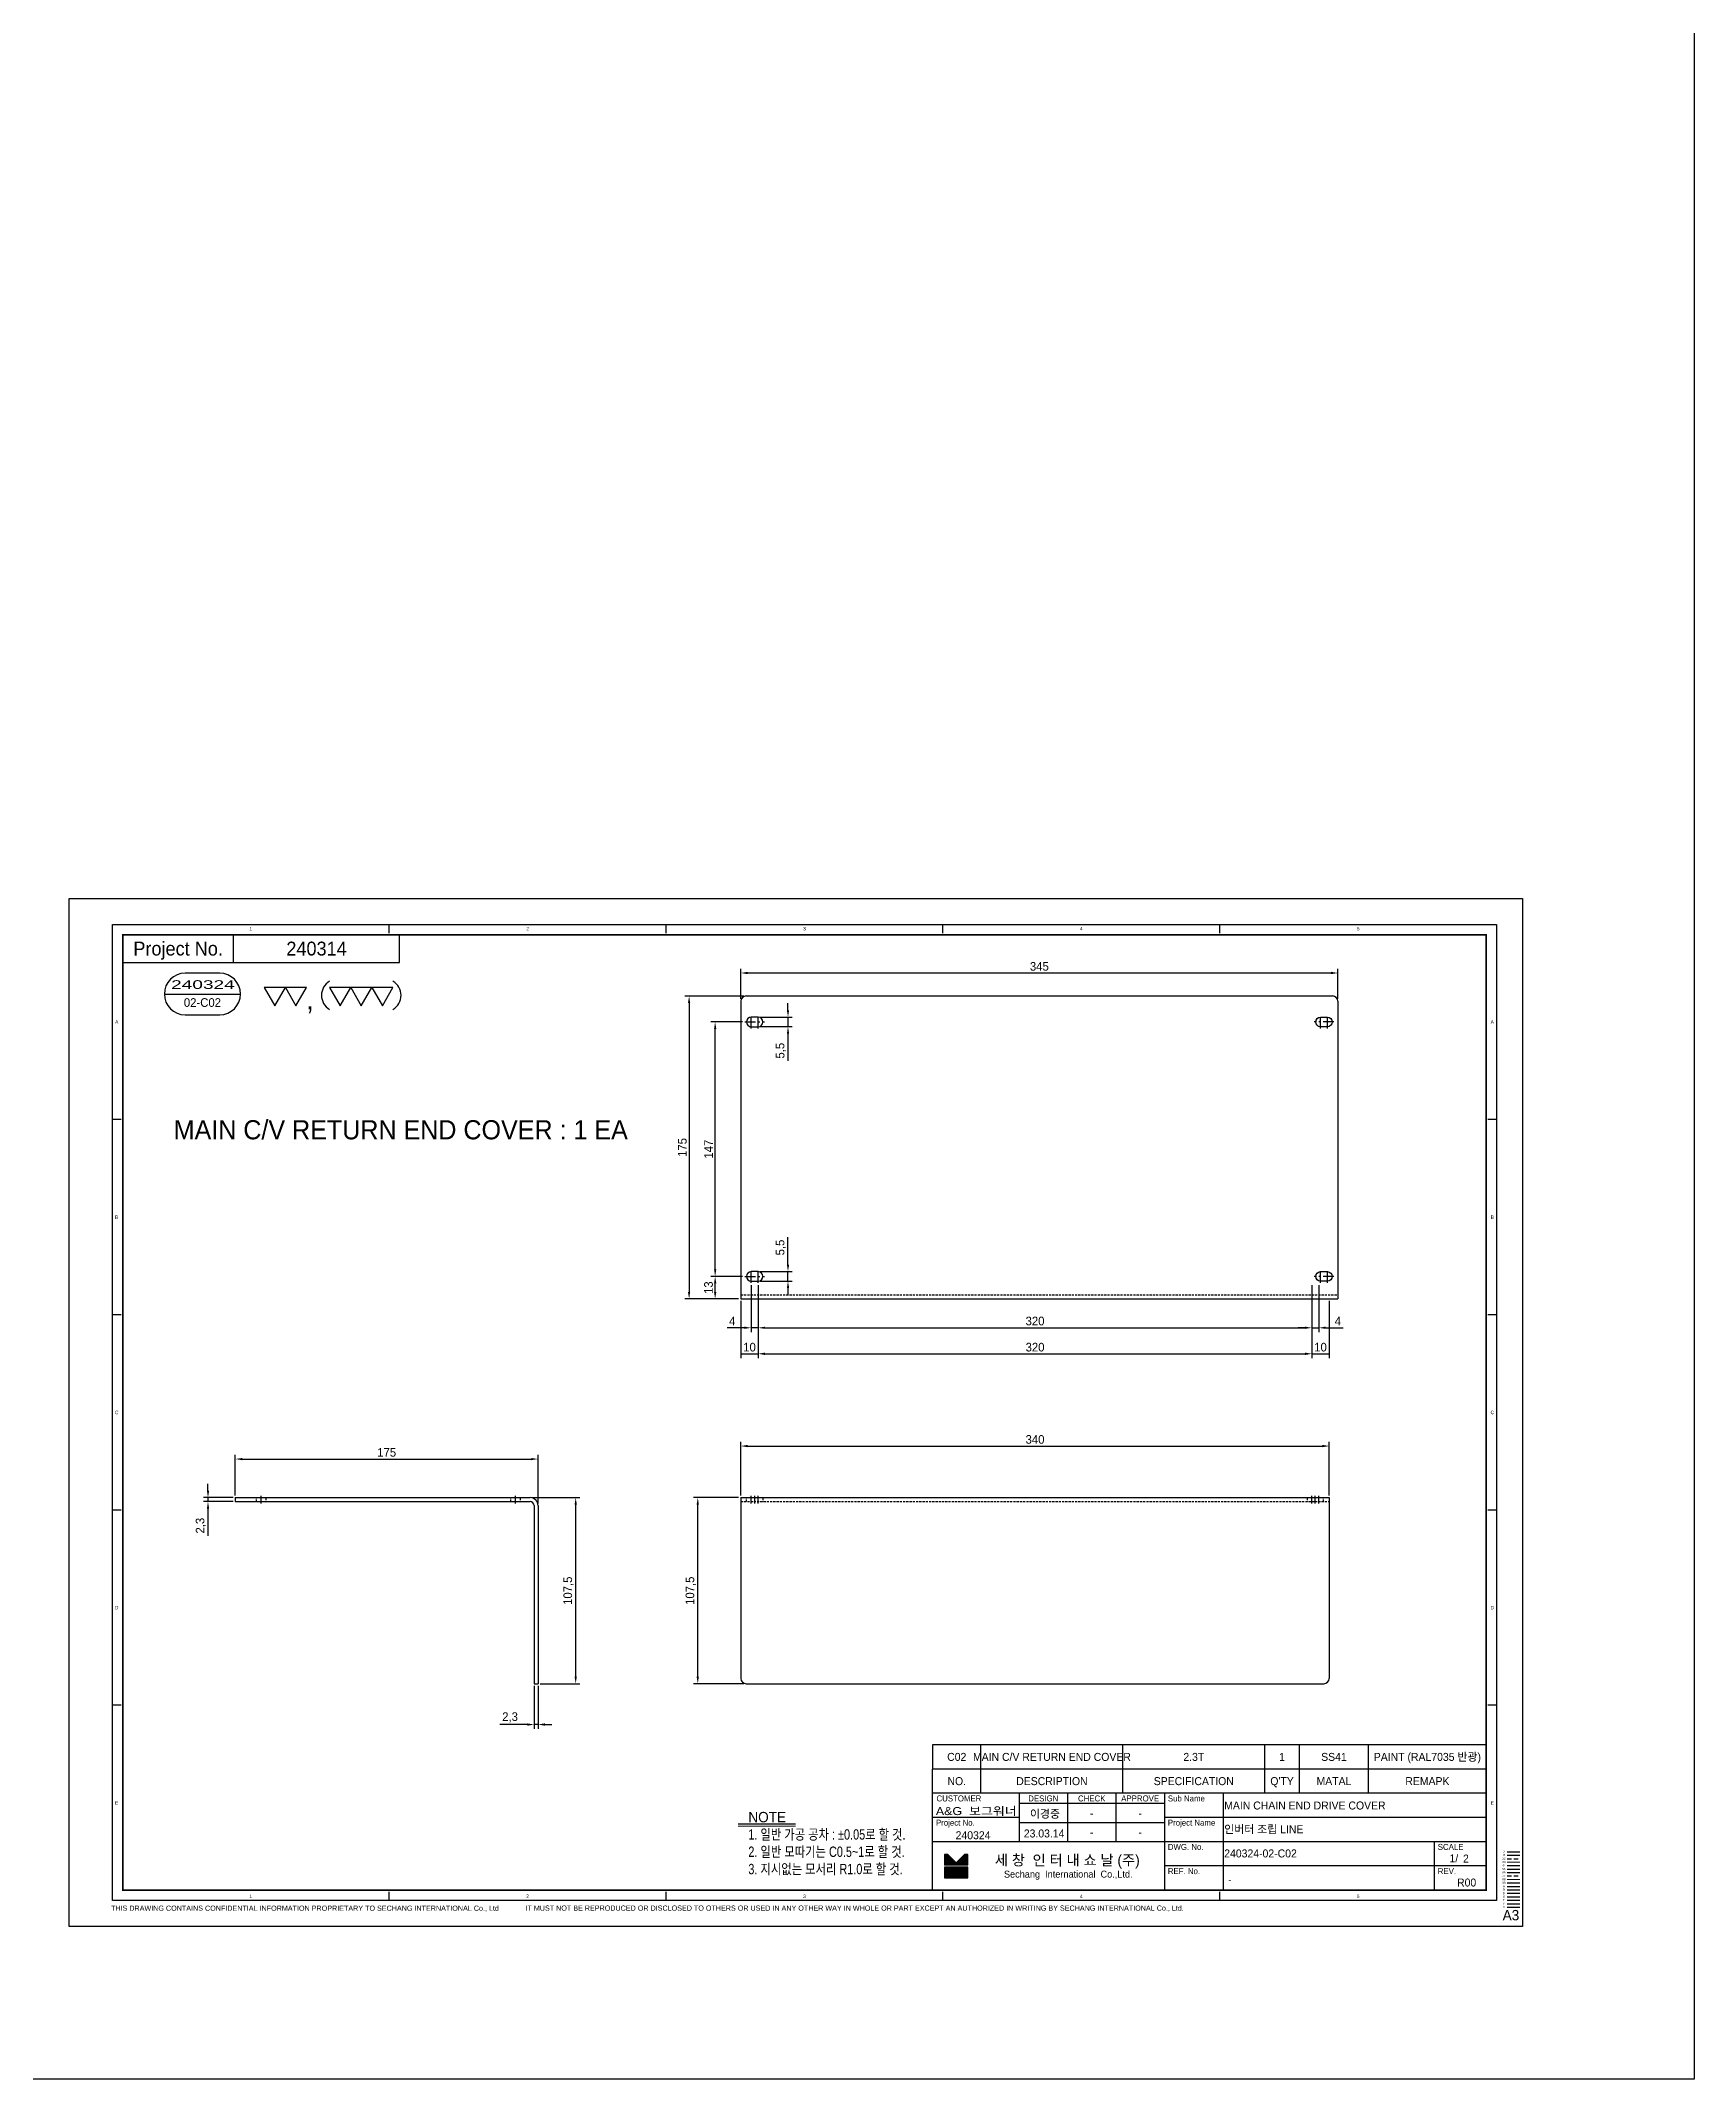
# Model space of a CAD drawing. Header units: inches. Extents: x 0 to 77285, y -118 to 40065.
# Drawn here: x 76330 to 77285, y 7894 to 9072 of the extents above; entities that cross this region are included whole.
import ezdxf
from ezdxf.enums import TextEntityAlignment as Align

# ---------------------------------------------------------------- set-up
doc = ezdxf.new("R2010")
doc.units = ezdxf.units.IN
doc.header["$LTSCALE"] = 5
doc.header["$MEASUREMENT"] = 0
for name, pattern in [('CENTER', [2, 1.25, -0.25, 0.25, -0.25]), ('HIDDEN', [0.375, 0.25, -0.125]), ('PHANTOM', [2.5, 1.25, -0.25, 0.25, -0.25, 0.25, -0.25])]:
    doc.linetypes.add(name, pattern=pattern)
for name, color, linetype in [('11', 1, 'CENTER'), ('22', 2, 'HIDDEN'), ('44', 4, 'Continuous'), ('55', 5, 'Continuous'), ('66', 6, 'PHANTOM'), ('77', 40, 'HIDDEN'), ('99', 181, 'Continuous'), ('A', 8, 'Continuous'), ('B', 123, 'Continuous'), ('D', 3, 'Continuous'), ('G', 231, 'Continuous'), ('T', 3, 'Continuous'), ('VV', 1, 'Continuous'), ('Y', 60, 'Continuous')]:
    doc.layers.add(name, color=color, linetype=linetype)
doc.layers.add('33', color=3, linetype='PHANTOM', lineweight=9)
doc.layers.add('88', color=35, linetype='Continuous', lineweight=5)
doc.styles.add('SCI', font='')
doc.styles.get('SCI').set_extended_font_data('Gulim')
doc.dimstyles.new('SCH', dxfattribs={"dimtxt": 2.5, "dimasz": 2, "dimexe": 1.25, "dimexo": 0.625, "dimtad": 1, "dimdec": 8, "dimtxsty": 'SCI', "dimcen": 2.5, "dimclrd": 4, "dimclre": 4, "dimclrt": 7, "dimadec": 8, "dimazin": 2, "dimtfac": 1, "dimtdec": 8, "dimtmove": 0, "dimatfit": 3, "dimfxl": 1, "dimarcsym": 0})

# ---------------------------------------------------------------- blocks, each defined once
blk = doc.blocks.new('J2')
for p, q in [((0, 2.25), (-2.6, 2.25)), ((-2.6, 2.25), (-1.3, 0)), ((-1.3, 0), (0, 2.25)), ((2.6, 2.25), (0, 2.25)), ((0, 2.25), (1.3, 0)), ((1.3, 0), (2.6, 2.25))]:
    blk.add_line(p, q)
blk = doc.blocks.new('J3')
for p, q in [((-3.9, 2.25), (-2.6, 0)), ((-1.3, 2.25), (-3.9, 2.25)), ((-2.6, 0), (-1.3, 2.25)), ((-1.3, 2.25), (0, 0)), ((1.3, 2.25), (-1.3, 2.25)), ((0, 0), (1.3, 2.25)), ((1.3, 2.25), (2.6, 0)), ((3.9, 2.25), (1.3, 2.25)), ((2.6, 0), (3.9, 2.25))]:
    blk.add_line(p, q)
blk = doc.blocks.new('A$C645fd8c3')
at = {"linetype": 'Continuous'}
h = blk.add_hatch(dxfattribs=at)
h.set_pattern_fill('ANSI31', color=5, scale=0.563055, style=0)
h.set_pattern_definition([(45, (-482.600826, -378.99261), (-0.04976753, 0.04976753), [])])
h.paths.add_polyline_path([(259.73, -279.27), (259.73, -276.17), (258.74, -276.17), (256.35, -278.56), (253.96, -276.17), (252.97, -276.17), (252.97, -279.27)])
h.paths.add_polyline_path([(252.97, -279.83), (252.97, -282.93), (259.73, -282.93), (259.73, -279.83)])
at = {"color": 2}
for p, q in [((12.5, -289.5), (12.5, -7.5)), ((12.5, -7.5), (412.5, -7.5)), ((92.5, -10), (92.5, -7.5)), ((172.5, -10), (172.5, -7.5)), ((252.5, -10), (252.5, -7.5)), ((332.5, -10), (332.5, -7.5)), ((412.5, -7.5), (412.5, -289.5)), ((15, -63.9), (12.5, -63.9)), ((412.5, -63.9), (410, -63.9)), ((15, -120.3), (12.5, -120.3)), ((412.5, -120.3), (410, -120.3)), ((15, -176.7), (12.5, -176.7)), ((412.5, -176.7), (410, -176.7)), ((15, -233.1), (12.5, -233.1)), ((412.5, -233.1), (410, -233.1)), ((92.5, -289.5), (92.5, -287)), ((172.5, -289.5), (172.5, -287)), ((252.5, -289.5), (252.5, -287)), ((332.5, -289.5), (332.5, -287)), ((412.5, -289.5), (12.5, -289.5))]:
    blk.add_line(p, q, dxfattribs=at)
at = {"color": 40}
for p, q in [((47.5, -18.5), (47.5, -10.5)), ((95.5, -18.5), (95.5, -10.5))]:
    blk.add_line(p, q, dxfattribs=at)
at = {"color": 7, "linetype": 'Continuous'}
blk.add_line((27.52, -27.62), (49.52, -27.62), dxfattribs=at)
for p, q in [((409.5, -244.5), (249.5, -244.5)), ((249.5, -244.5), (249.5, -251.5)), ((249.5, -286.5), (249.5, -251.5)), ((409.5, -251.5), (249.5, -251.5)), ((409.5, -258.5), (249.5, -258.5)), ((316.5, -258.5), (316.5, -286.5)), ((316.5, -261.5), (274.5, -261.5)), ((316.5, -267), (274.5, -267)), ((415.59, -275.4), (419.2, -275.4))]:
    blk.add_line(p, q)
at = {"color": 3}
for p, q in [((263.5, -251.5), (263.5, -244.5)), ((304.5, -251.5), (304.5, -244.5)), ((345.5, -251.5), (345.5, -244.5)), ((355.5, -251.5), (355.5, -244.5)), ((375.5, -251.5), (375.5, -244.5)), ((263.5, -258.5), (263.5, -251.5)), ((304.5, -258.5), (304.5, -251.5)), ((345.5, -258.5), (345.5, -251.5)), ((355.5, -258.5), (355.5, -251.5)), ((375.5, -258.5), (375.5, -251.5)), ((274.5, -258.5), (274.5, -272.5)), ((288.5, -258.5), (288.5, -272.5)), ((302.5, -258.5), (302.5, -272.5)), ((333.5, -258.5), (333.5, -286.5)), ((274.5, -265.5), (249.5, -265.5)), ((409.58, -265.5), (316.5, -265.5)), ((409.5, -272.5), (249.5, -272.5)), ((409.58, -279.5), (316.5, -279.5))]:
    blk.add_line(p, q, dxfattribs=at)
at = {"color": 5, "linetype": 'Continuous'}
for p, q in [((252.97, -276.17), (252.97, -279.27)), ((253.96, -276.17), (252.97, -276.17)), ((253.96, -276.17), (256.35, -278.56)), ((258.74, -276.17), (256.35, -278.56)), ((259.73, -276.17), (258.74, -276.17)), ((259.73, -279.27), (259.73, -276.17)), ((259.73, -279.27), (252.97, -279.27)), ((252.97, -279.83), (252.97, -282.93)), ((259.73, -279.83), (252.97, -279.83)), ((259.73, -282.93), (259.73, -279.83)), ((252.97, -282.93), (259.73, -282.93))]:
    blk.add_line(p, q, dxfattribs=at)
at = {"color": 40, "const_width": 0.5}
blk.add_lwpolyline([(15.5, -286.5), (15.5, -10.5), (409.5, -10.5), (409.5, -286.5)], close=True, dxfattribs=at)
at = {"color": 40}
blk.add_lwpolyline([(15.5, -18.5), (95.5, -18.5)], dxfattribs=at)
blk.add_lwpolyline([(33.52, -21.62, 1), (33.52, -33.62), (43.52, -33.62, 1), (43.52, -21.62)], format="xyb", close=True)
at = {"const_width": 0.257}
blk.add_lwpolyline([(193.31, -268.04), (209.91, -268.04)], dxfattribs=at)
at = {"color": 3}
blk.add_lwpolyline([(193.31, -267.35), (209.91, -267.35)], dxfattribs=at)
for centre, start, end in [((77.61, -27.99), 120, 240), ((91.22, -27.99), 300, 60)]:
    blk.add_arc(centre, 4.69, start, end)
at = {"layer": '11'}
blk.add_line((415.59, -276.4), (419.2, -276.4), dxfattribs=at)
at = {"layer": '22'}
blk.add_line((415.59, -277.4), (419.2, -277.4), dxfattribs=at)
at = {"layer": '33'}
blk.add_line((415.59, -278.4), (419.2, -278.4), dxfattribs=at)
at = {"layer": '44'}
blk.add_line((415.59, -279.4), (419.2, -279.4), dxfattribs=at)
at = {"layer": '55'}
blk.add_line((415.59, -280.4), (419.2, -280.4), dxfattribs=at)
at = {"layer": '66'}
blk.add_line((415.59, -281.4), (419.2, -281.4), dxfattribs=at)
at = {"layer": '77'}
blk.add_line((415.59, -282.4), (419.2, -282.4), dxfattribs=at)
at = {"layer": '88'}
blk.add_line((415.59, -283.4), (419.2, -283.4), dxfattribs=at)
at = {"layer": '99'}
blk.add_line((415.59, -284.4), (419.2, -284.4), dxfattribs=at)
at = {"layer": 'A'}
blk.add_line((415.59, -285.4), (419.2, -285.4), dxfattribs=at)
at = {"layer": 'B'}
blk.add_line((415.59, -286.4), (419.2, -286.4), dxfattribs=at)
at = {"layer": 'D'}
blk.add_line((415.59, -287.4), (419.2, -287.4), dxfattribs=at)
at = {"layer": 'Defpoints', "color": 1}
blk.add_lwpolyline([(0, -297), (0, 0), (420, 0), (420, -297)], close=True, dxfattribs=at)
at = {"layer": 'G'}
blk.add_line((415.59, -288.4), (419.2, -288.4), dxfattribs=at)
at = {"layer": 'T'}
for p, q in [((394.5, -272.5), (394.5, -286.5)), ((415.59, -289.4), (419.2, -289.4))]:
    blk.add_line(p, q, dxfattribs=at)
at = {"layer": 'VV'}
blk.add_line((415.59, -291.4), (419.2, -291.4), dxfattribs=at)
at = {"layer": 'Y'}
blk.add_line((415.59, -290.4), (419.2, -290.4), dxfattribs=at)
at = {"xscale": 2.34375, "yscale": 2.34375, "zscale": 2.34375}
for name, p in [('J2', (62.5, -31.03)), ('J3', (84.42, -31.03))]:
    blk.add_blockref(name, p, dxfattribs=at)
at = {"color": 2, "style": 'SCI'}
for s, p in [('1', (52.5, -8.75)), ('2', (132.5, -8.75)), ('3', (212.5, -8.75)), ('4', (292.5, -8.75)), ('5', (372.5, -8.75)), ('A', (13.75, -35.7)), ('A', (411.25, -35.7)), ('B', (13.75, -92.1)), ('B', (411.25, -92.1)), ('C', (13.75, -148.5)), ('C', (411.25, -148.5)), ('D', (13.75, -204.9)), ('D', (411.25, -204.9)), ('E', (13.75, -261.3)), ('E', (411.25, -261.3)), ('E', (411.25, -261.3)), ('1', (52.5, -288.25)), ('2', (132.5, -288.25)), ('3', (212.5, -288.25)), ('4', (292.5, -288.25)), ('5', (372.5, -288.25))]:
    blk.add_text(s, height=1, dxfattribs=at).set_placement(p, align=Align.MIDDLE_CENTER)
at = {"style": 'SCI'}
for s, height, p in [('Project No.', 4, (31.5, -14.5)), (',', 5.86, (69.61, -29.14)), ('NO.', 2.308, (256.5, -255)), ('DESCRIPTION', 2.3077, (284, -255)), ('SPECIFICATION', 2.3077, (325, -255)), ("Q'TY", 2.308, (350.5, -255)), ('MATAL', 2.308, (365.5, -255)), ('REMAPK', 2.308, (392.5, -255)), ('DESIGN', 1.731, (281.5, -260)), ('이경중', 2.308, (282, -264.44)), ('CHECK', 1.731, (295.5, -260)), ('-', 2.31, (295.5, -264.25)), ('APPROVE', 1.731, (309.5, -260)), ('-', 2.31, (309.5, -264.25)), ('세 창  인 터 내 쇼 날 (주)', 3.0296, (288.44, -277.82)), ('0', 0.6, (414.6, -275.37)), ('Sechang  International  Co.,Ltd.', 2.0198, (288.72, -281.87))]:
    blk.add_text(s, height=height, dxfattribs=at).set_placement(p, align=Align.MIDDLE_CENTER)
for s, height, p in [('Sub Name', 1.731, (317.5, -260)), ('CUSTOMER', 1.731, (250.65, -260)), ('Project No.', 1.7308, (250.5, -267)), ('Project Name', 1.7308, (317.5, -267)), ('DWG. No.', 1.731, (317.5, -274)), ('SCALE', 1.731, (395.5, -274)), ('REF. No.', 1.731, (317.5, -281)), ('REV.', 1.731, (395.5, -281))]:
    blk.add_text(s, height=height, dxfattribs=at).set_placement(p, align=Align.MIDDLE_LEFT)
at = {"color": 40, "style": 'SCI'}
for s, height, p in [('-', 2.31, (295.5, -269.75)), ('-', 2.31, (309.5, -269.75)), ('1/', 2.308, (400.15, -277.29))]:
    blk.add_text(s, height=height, dxfattribs=at).set_placement(p, align=Align.MIDDLE_CENTER)
at = {"color": 3, "linetype": 'Continuous', "style": 'SCI'}
for s, p in [('THIS DRAWING CONTAINS CONFIDENTIAL INFORMATION PROPRIETARY TO SECHANG INTERNATIONAL Co., Ltd  ', (12.11, -292.46)), ('IT MUST NOT BE REPRODUCED OR DISCLOSED TO OTHERS OR USED IN ANY OTHER WAY IN WHOLE OR PART EXCEPT AN AUTHORIZED IN WRITING BY SECHANG INTERNATIONAL Co., Ltd.', (131.88, -292.43))]:
    blk.add_text(s, height=1.5, dxfattribs=at).set_placement(p)
at = {"color": 2, "style": 'SCI'}
blk.add_text('A3', height=3, dxfattribs=at).set_placement((419.05, -296.11), align=Align.BOTTOM_RIGHT)
at = {"color": 40, "insert": (196.28, -263.89), "char_height": 3, "attachment_point": 1, "style": 'SCI'}
blk.add_mtext_dynamic_manual_height_columns('NOTE{\\W0.8;\\P1. 일반 가공 공차 : %%P0.05로 할 것.\\P2. 일반 모따기는 C0.5~1로 할 것.\\P3. 지시없는 모서리 R1.0로 할 것.}', width=205.982, gutter_width=1.29, heights=[0], dxfattribs=at)
at = {"layer": '11', "style": 'SCI'}
blk.add_text('11', height=0.6, dxfattribs=at).set_placement((414.6, -276.37), align=Align.MIDDLE_CENTER)
at = {"layer": '22', "style": 'SCI'}
blk.add_text('22', height=0.6, dxfattribs=at).set_placement((414.6, -277.37), align=Align.MIDDLE_CENTER)
at = {"layer": '33', "style": 'SCI'}
blk.add_text('33', height=0.6, dxfattribs=at).set_placement((414.6, -278.37), align=Align.MIDDLE_CENTER)
at = {"layer": '44', "style": 'SCI'}
blk.add_text('44', height=0.6, dxfattribs=at).set_placement((414.6, -279.37), align=Align.MIDDLE_CENTER)
at = {"layer": '55', "style": 'SCI'}
blk.add_text('55', height=0.6, dxfattribs=at).set_placement((414.6, -280.37), align=Align.MIDDLE_CENTER)
at = {"layer": '66', "style": 'SCI'}
blk.add_text('66', height=0.6, dxfattribs=at).set_placement((414.6, -281.37), align=Align.MIDDLE_CENTER)
at = {"layer": '77', "style": 'SCI'}
blk.add_text('77', height=0.6, dxfattribs=at).set_placement((414.6, -282.37), align=Align.MIDDLE_CENTER)
at = {"layer": '88', "style": 'SCI'}
blk.add_text('88', height=0.6, dxfattribs=at).set_placement((414.6, -283.37), align=Align.MIDDLE_CENTER)
at = {"layer": '99', "style": 'SCI'}
blk.add_text('99', height=0.6, dxfattribs=at).set_placement((414.6, -284.37), align=Align.MIDDLE_CENTER)
at = {"layer": 'A', "style": 'SCI'}
blk.add_text('A', height=0.6, dxfattribs=at).set_placement((414.6, -285.37), align=Align.MIDDLE_CENTER)
at = {"layer": 'B', "style": 'SCI'}
blk.add_text('B', height=0.6, dxfattribs=at).set_placement((414.6, -286.37), align=Align.MIDDLE_CENTER)
at = {"layer": 'D', "style": 'SCI'}
blk.add_text('D', height=0.6, dxfattribs=at).set_placement((414.6, -287.37), align=Align.MIDDLE_CENTER)
at = {"layer": 'G', "style": 'SCI'}
blk.add_text('G', height=0.6, dxfattribs=at).set_placement((414.6, -288.37), align=Align.MIDDLE_CENTER)
at = {"layer": 'T', "style": 'SCI'}
blk.add_text('T', height=0.6, dxfattribs=at).set_placement((414.6, -289.37), align=Align.MIDDLE_CENTER)
at = {"layer": 'VV', "style": 'SCI'}
blk.add_text('V', height=0.6, dxfattribs=at).set_placement((414.6, -291.37), align=Align.MIDDLE_CENTER)
at = {"layer": 'Y', "style": 'SCI'}
blk.add_text('Y', height=0.6, dxfattribs=at).set_placement((414.6, -290.37), align=Align.MIDDLE_CENTER)
blk = doc.blocks.new('A$Cd6367c12')
for p, q in [((0, 0), (170.4, 0)), ((0, 0), (0, -2.3)), ((0, -2.3), (170.4, -2.3)), ((172.7, -4.6), (172.7, -107.5)), ((175, -4.6), (175, -107.5)), ((172.7, -107.5), (175, -107.5))]:
    blk.add_line(p, q)
for radius in [4.6, 2.3]:
    blk.add_arc((170.4, -4.6), radius, 0, 90)
at = {"layer": '11'}
for p, q in [((15, -3.3), (15, 1)), ((162, -3.3), (162, 1))]:
    blk.add_line(p, q, dxfattribs=at)
at = {"layer": '22'}
for p, q in [((12.25, -2.3), (12.25, 0)), ((17.75, 0), (17.75, -2.3)), ((159.25, -2.3), (159.25, 0)), ((164.75, 0), (164.75, -2.3))]:
    blk.add_line(p, q, dxfattribs=at)
blk = doc.blocks.new('*D1244')
at = {"color": 4, "lineweight": -2, "transparency": 16777216}
for p, q in [((76426.3, 8233.9), (76426.3, 8237.9)), ((76440.8, 8229.9), (76423.8, 8229.9)), ((76440.8, 8227.6), (76423.8, 8227.6)), ((76426.3, 8229.9), (76426.3, 8227.6)), ((76426.3, 8223.6), (76426.3, 8207.8))]:
    blk.add_line(p, q, dxfattribs=at)
at = {"color": 4, "transparency": 16777216}
for points in [[(76425.7, 8233.9), (76427, 8233.9), (76426.3, 8229.9)], [(76425.7, 8223.6), (76427, 8223.6), (76426.3, 8227.6)]]:
    blk.add_solid(points, dxfattribs=at)
at = {"layer": 'Defpoints', "color": 0, "transparency": 16777216}
for p in [(76426.3, 8227.6), (76442.1, 8229.9), (76442.1, 8227.6)]:
    blk.add_point(p, dxfattribs=at)
at = {"color": 7, "transparency": 16777216, "insert": (76422.2, 8213.7), "char_height": 5, "attachment_point": 5, "rotation": 90, "style": 'SCI'}
blk.add_mtext('2,3', dxfattribs=at)
blk = doc.blocks.new('*D1245')
at = {"color": 4, "lineweight": -2, "transparency": 16777216}
for p, q in [((76442.1, 8231.1), (76442.1, 8254.7)), ((76446.1, 8252.2), (76613.1, 8252.2)), ((76617.1, 8226.5), (76617.1, 8254.7))]:
    blk.add_line(p, q, dxfattribs=at)
at = {"color": 4, "transparency": 16777216}
for points in [[(76446.1, 8252.8), (76446.1, 8251.5), (76442.1, 8252.2)], [(76613.1, 8252.8), (76613.1, 8251.5), (76617.1, 8252.2)]]:
    blk.add_solid(points, dxfattribs=at)
at = {"layer": 'Defpoints', "color": 0, "transparency": 16777216}
for p in [(76617.1, 8252.2), (76442.1, 8229.9), (76617.1, 8225.3)]:
    blk.add_point(p, dxfattribs=at)
at = {"color": 7, "transparency": 16777216, "insert": (76529.6, 8256), "char_height": 5, "attachment_point": 5, "style": 'SCI'}
blk.add_mtext('175', dxfattribs=at)
blk = doc.blocks.new('*D1246')
at = {"color": 4, "lineweight": -2, "transparency": 16777216}
for p, q in [((76613.7, 8229.9), (76641.3, 8229.9)), ((76638.8, 8225.9), (76638.8, 8126.4)), ((76618.3, 8122.4), (76641.3, 8122.4))]:
    blk.add_line(p, q, dxfattribs=at)
at = {"color": 4, "transparency": 16777216}
for points in [[(76638.2, 8225.9), (76639.5, 8225.9), (76638.8, 8229.9)], [(76638.2, 8126.4), (76639.5, 8126.4), (76638.8, 8122.4)]]:
    blk.add_solid(points, dxfattribs=at)
at = {"layer": 'Defpoints', "color": 0, "transparency": 16777216}
for p in [(76612.5, 8229.9), (76617.1, 8122.4), (76638.8, 8122.4)]:
    blk.add_point(p, dxfattribs=at)
at = {"color": 7, "transparency": 16777216, "insert": (76634.7, 8176.1), "char_height": 5, "attachment_point": 5, "rotation": 90, "style": 'SCI'}
blk.add_mtext('107,5', dxfattribs=at)
blk = doc.blocks.new('*D1247')
at = {"color": 4, "lineweight": -2, "transparency": 16777216}
for p, q in [((76614.8, 8121.1), (76614.8, 8096.3)), ((76617.1, 8121.1), (76617.1, 8096.3)), ((76610.8, 8098.8), (76595, 8098.8)), ((76617.1, 8098.8), (76614.8, 8098.8)), ((76621.1, 8098.8), (76625.1, 8098.8))]:
    blk.add_line(p, q, dxfattribs=at)
at = {"color": 4, "transparency": 16777216}
for points in [[(76610.8, 8099.5), (76610.8, 8098.1), (76614.8, 8098.8)], [(76621.1, 8099.5), (76621.1, 8098.1), (76617.1, 8098.8)]]:
    blk.add_solid(points, dxfattribs=at)
at = {"layer": 'Defpoints', "color": 0, "transparency": 16777216}
for p in [(76614.8, 8122.4), (76617.1, 8122.4), (76614.8, 8098.8)]:
    blk.add_point(p, dxfattribs=at)
at = {"color": 7, "transparency": 16777216, "insert": (76600.9, 8102.9), "char_height": 5, "attachment_point": 5, "style": 'SCI'}
blk.add_mtext('2,3', dxfattribs=at)
blk = doc.blocks.new('*D1248')
at = {"color": 4, "lineweight": -2, "transparency": 16777216}
for p, q in [((76733, 8229.9), (76706.9, 8229.9)), ((76709.4, 8126.4), (76709.4, 8225.9)), ((76736, 8122.4), (76706.9, 8122.4))]:
    blk.add_line(p, q, dxfattribs=at)
at = {"color": 4, "transparency": 16777216}
for points in [[(76708.7, 8225.9), (76710, 8225.9), (76709.4, 8229.9)], [(76708.7, 8126.4), (76710, 8126.4), (76709.4, 8122.4)]]:
    blk.add_solid(points, dxfattribs=at)
at = {"layer": 'Defpoints', "color": 0, "transparency": 16777216}
for p in [(76709.4, 8229.9), (76734.3, 8229.9), (76737.3, 8122.4)]:
    blk.add_point(p, dxfattribs=at)
at = {"color": 7, "transparency": 16777216, "insert": (76705.3, 8176.1), "char_height": 5, "attachment_point": 5, "rotation": 90, "style": 'SCI'}
blk.add_mtext('107,5', dxfattribs=at)
blk = doc.blocks.new('*D1249')
at = {"color": 4, "lineweight": -2, "transparency": 16777216}
for p, q in [((76734.3, 8231.1), (76734.3, 8262.2)), ((76738.3, 8259.7), (77070.3, 8259.7)), ((77074.3, 8231.1), (77074.3, 8262.2))]:
    blk.add_line(p, q, dxfattribs=at)
at = {"color": 4, "transparency": 16777216}
for points in [[(76738.3, 8260.4), (76738.3, 8259), (76734.3, 8259.7)], [(77070.3, 8260.4), (77070.3, 8259), (77074.3, 8259.7)]]:
    blk.add_solid(points, dxfattribs=at)
at = {"layer": 'Defpoints', "color": 0, "transparency": 16777216}
for p in [(77074.3, 8259.7), (76734.3, 8229.9), (77074.3, 8229.9)]:
    blk.add_point(p, dxfattribs=at)
at = {"color": 7, "transparency": 16777216, "insert": (76904.3, 8263.5), "char_height": 5, "attachment_point": 5, "style": 'SCI'}
blk.add_mtext('340', dxfattribs=at)
blk = doc.blocks.new('*D1252')
at = {"color": 4, "lineweight": -2, "transparency": 16777216}
for p, q in [((76735.3, 8357.7), (76716.9, 8357.7)), ((76719.4, 8348.7), (76719.4, 8353.7)), ((76733, 8344.7), (76716.9, 8344.7))]:
    blk.add_line(p, q, dxfattribs=at)
at = {"color": 4, "transparency": 16777216}
for points in [[(76718.8, 8353.7), (76720.1, 8353.7), (76719.4, 8357.7)], [(76718.8, 8348.7), (76720.1, 8348.7), (76719.4, 8344.7)]]:
    blk.add_solid(points, dxfattribs=at)
at = {"layer": 'Defpoints', "color": 0, "transparency": 16777216}
for p in [(76719.4, 8357.7), (76736.5, 8357.7), (76734.3, 8344.7)]:
    blk.add_point(p, dxfattribs=at)
at = {"color": 7, "transparency": 16777216, "insert": (76715.6, 8351.2), "char_height": 5, "attachment_point": 5, "rotation": 90, "style": 'SCI'}
blk.add_mtext('13', dxfattribs=at)
blk = doc.blocks.new('*D1253')
at = {"color": 4, "lineweight": -2, "transparency": 16777216}
for p, q in [((76735.3, 8504.7), (76716.9, 8504.7)), ((76719.4, 8361.7), (76719.4, 8500.7)), ((76735.3, 8357.7), (76716.9, 8357.7))]:
    blk.add_line(p, q, dxfattribs=at)
at = {"color": 4, "transparency": 16777216}
for points in [[(76718.8, 8500.7), (76720.1, 8500.7), (76719.4, 8504.7)], [(76718.8, 8361.7), (76720.1, 8361.7), (76719.4, 8357.7)]]:
    blk.add_solid(points, dxfattribs=at)
at = {"layer": 'Defpoints', "color": 0, "transparency": 16777216}
for p in [(76719.4, 8504.7), (76736.5, 8504.7), (76736.5, 8357.7)]:
    blk.add_point(p, dxfattribs=at)
at = {"color": 7, "transparency": 16777216, "insert": (76715.6, 8431.2), "char_height": 5, "attachment_point": 5, "rotation": 90, "style": 'SCI'}
blk.add_mtext('147', dxfattribs=at)
blk = doc.blocks.new('*D1254')
at = {"color": 4, "lineweight": -2, "transparency": 16777216}
for p, q in [((76736, 8519.7), (76701.9, 8519.7)), ((76704.4, 8515.7), (76704.4, 8348.7)), ((76733, 8344.7), (76701.9, 8344.7))]:
    blk.add_line(p, q, dxfattribs=at)
at = {"color": 4, "transparency": 16777216}
for points in [[(76703.7, 8515.7), (76705, 8515.7), (76704.4, 8519.7)], [(76703.7, 8348.7), (76705, 8348.7), (76704.4, 8344.7)]]:
    blk.add_solid(points, dxfattribs=at)
at = {"layer": 'Defpoints', "color": 0, "transparency": 16777216}
for p in [(76737.3, 8519.7), (76704.4, 8344.7), (76734.3, 8344.7)]:
    blk.add_point(p, dxfattribs=at)
at = {"color": 7, "transparency": 16777216, "insert": (76700.5, 8432.2), "char_height": 5, "attachment_point": 5, "rotation": 90, "style": 'SCI'}
blk.add_mtext('175', dxfattribs=at)
blk = doc.blocks.new('*D1255')
at = {"color": 4, "lineweight": -2, "transparency": 16777216}
for p, q in [((76761.5, 8364.5), (76761.5, 8380.3)), ((76745.5, 8360.5), (76764, 8360.5)), ((76745.5, 8355), (76764, 8355)), ((76761.5, 8355), (76761.5, 8360.5)), ((76761.5, 8351), (76761.5, 8347))]:
    blk.add_line(p, q, dxfattribs=at)
at = {"color": 4, "transparency": 16777216}
for points in [[(76760.9, 8364.5), (76762.2, 8364.5), (76761.5, 8360.5)], [(76760.9, 8351), (76762.2, 8351), (76761.5, 8355)]]:
    blk.add_solid(points, dxfattribs=at)
at = {"layer": 'Defpoints', "color": 0, "transparency": 16777216}
for p in [(76744.3, 8360.5), (76744.3, 8355), (76761.5, 8360.5)]:
    blk.add_point(p, dxfattribs=at)
at = {"color": 7, "transparency": 16777216, "insert": (76757.4, 8374.4), "char_height": 5, "attachment_point": 5, "rotation": 90, "style": 'SCI'}
blk.add_mtext('5,5', dxfattribs=at)
blk = doc.blocks.new('*D1256')
at = {"color": 4, "lineweight": -2, "transparency": 16777216}
for p, q in [((76761.5, 8511.5), (76761.5, 8515.5)), ((76745.5, 8507.5), (76764, 8507.5)), ((76761.5, 8507.5), (76761.5, 8502)), ((76745.5, 8502), (76764, 8502)), ((76761.5, 8498), (76761.5, 8482.2))]:
    blk.add_line(p, q, dxfattribs=at)
at = {"color": 4, "transparency": 16777216}
for points in [[(76760.9, 8511.5), (76762.2, 8511.5), (76761.5, 8507.5)], [(76760.9, 8498), (76762.2, 8498), (76761.5, 8502)]]:
    blk.add_solid(points, dxfattribs=at)
at = {"layer": 'Defpoints', "color": 0, "transparency": 16777216}
for p in [(76744.3, 8507.5), (76744.3, 8502), (76761.5, 8502)]:
    blk.add_point(p, dxfattribs=at)
at = {"color": 7, "transparency": 16777216, "insert": (76757.4, 8488.1), "char_height": 5, "attachment_point": 5, "rotation": 90, "style": 'SCI'}
blk.add_mtext('5,5', dxfattribs=at)
blk = doc.blocks.new('*D1257')
at = {"color": 4, "lineweight": -2, "transparency": 16777216}
for p, q in [((76744.3, 8352.7), (76744.3, 8325.5)), ((77064.3, 8352.7), (77064.3, 8325.5)), ((76748.3, 8328), (77060.3, 8328))]:
    blk.add_line(p, q, dxfattribs=at)
at = {"color": 4, "transparency": 16777216}
for points in [[(76748.3, 8328.7), (76748.3, 8327.4), (76744.3, 8328)], [(77060.3, 8328.7), (77060.3, 8327.4), (77064.3, 8328)]]:
    blk.add_solid(points, dxfattribs=at)
at = {"layer": 'Defpoints', "color": 0, "transparency": 16777216}
for p in [(76744.3, 8354), (77064.3, 8354), (77064.3, 8328)]:
    blk.add_point(p, dxfattribs=at)
at = {"color": 7, "transparency": 16777216, "insert": (76904.3, 8331.9), "char_height": 5, "attachment_point": 5, "style": 'SCI'}
blk.add_mtext('320', dxfattribs=at)
blk = doc.blocks.new('*D1258')
at = {"color": 4, "lineweight": -2, "transparency": 16777216}
for p, q in [((77064.3, 8352.7), (77064.3, 8325.5)), ((77068.3, 8352.7), (77068.3, 8325.5)), ((77060.3, 8328), (77056.3, 8328)), ((77064.3, 8328), (77068.3, 8328)), ((77072.3, 8328), (77082.3, 8328))]:
    blk.add_line(p, q, dxfattribs=at)
at = {"color": 4, "transparency": 16777216}
for points in [[(77060.3, 8328.7), (77060.3, 8327.4), (77064.3, 8328)], [(77072.3, 8328.7), (77072.3, 8327.4), (77068.3, 8328)]]:
    blk.add_solid(points, dxfattribs=at)
at = {"layer": 'Defpoints', "color": 0, "transparency": 16777216}
for p in [(77064.3, 8354), (77068.3, 8354), (77068.3, 8328)]:
    blk.add_point(p, dxfattribs=at)
at = {"color": 7, "transparency": 16777216, "insert": (77079.3, 8331.9), "char_height": 5, "attachment_point": 5, "style": 'SCI'}
blk.add_mtext('4', dxfattribs=at)
blk = doc.blocks.new('*D1259')
at = {"color": 4, "lineweight": -2, "transparency": 16777216}
for p, q in [((76740.3, 8352.7), (76740.3, 8325.5)), ((76744.3, 8352.7), (76744.3, 8325.5)), ((76736.3, 8328), (76726.3, 8328)), ((76744.3, 8328), (76740.3, 8328)), ((76748.3, 8328), (76752.3, 8328))]:
    blk.add_line(p, q, dxfattribs=at)
at = {"color": 4, "transparency": 16777216}
for points in [[(76736.3, 8328.7), (76736.3, 8327.4), (76740.3, 8328)], [(76748.3, 8328.7), (76748.3, 8327.4), (76744.3, 8328)]]:
    blk.add_solid(points, dxfattribs=at)
at = {"layer": 'Defpoints', "color": 0, "transparency": 16777216}
for p in [(76740.3, 8354), (76744.3, 8354), (76740.3, 8328)]:
    blk.add_point(p, dxfattribs=at)
at = {"color": 7, "transparency": 16777216, "insert": (76729.3, 8331.9), "char_height": 5, "attachment_point": 5, "style": 'SCI'}
blk.add_mtext('4', dxfattribs=at)
blk = doc.blocks.new('*D1260')
at = {"color": 4, "lineweight": -2, "transparency": 16777216}
for p, q in [((76744.3, 8352.7), (76744.3, 8310.5)), ((76734.3, 8343.5), (76734.3, 8310.5)), ((76734.3, 8313), (76744.3, 8313))]:
    blk.add_line(p, q, dxfattribs=at)
at = {"layer": 'Defpoints', "color": 0, "transparency": 16777216}
for p in [(76744.3, 8354), (76734.3, 8344.7), (76744.3, 8313)]:
    blk.add_point(p, dxfattribs=at)
at = {"color": 7, "transparency": 16777216, "insert": (76739.3, 8316.8), "char_height": 5, "attachment_point": 5, "style": 'SCI'}
blk.add_mtext('10', dxfattribs=at)
blk = doc.blocks.new('*D1261')
at = {"color": 4, "lineweight": -2, "transparency": 16777216}
for p, q in [((76744.3, 8352.7), (76744.3, 8310.5)), ((77064.3, 8352.7), (77064.3, 8310.5)), ((76748.3, 8313), (77060.3, 8313))]:
    blk.add_line(p, q, dxfattribs=at)
at = {"color": 4, "transparency": 16777216}
for points in [[(76748.3, 8313.7), (76748.3, 8312.3), (76744.3, 8313)], [(77060.3, 8313.7), (77060.3, 8312.3), (77064.3, 8313)]]:
    blk.add_solid(points, dxfattribs=at)
at = {"layer": 'Defpoints', "color": 0, "transparency": 16777216}
for p in [(76744.3, 8354), (77064.3, 8354), (77064.3, 8313)]:
    blk.add_point(p, dxfattribs=at)
at = {"color": 7, "transparency": 16777216, "insert": (76904.3, 8316.8), "char_height": 5, "attachment_point": 5, "style": 'SCI'}
blk.add_mtext('320', dxfattribs=at)
blk = doc.blocks.new('*D1262')
at = {"color": 4, "lineweight": -2, "transparency": 16777216}
for p, q in [((77064.3, 8352.7), (77064.3, 8310.5)), ((77074.3, 8343.5), (77074.3, 8310.5)), ((77064.3, 8313), (77074.3, 8313))]:
    blk.add_line(p, q, dxfattribs=at)
at = {"layer": 'Defpoints', "color": 0, "transparency": 16777216}
for p in [(77064.3, 8354), (77074.3, 8344.7), (77074.3, 8313)]:
    blk.add_point(p, dxfattribs=at)
at = {"color": 7, "transparency": 16777216, "insert": (77069.3, 8316.8), "char_height": 5, "attachment_point": 5, "style": 'SCI'}
blk.add_mtext('10', dxfattribs=at)
blk = doc.blocks.new('A$C69d08c9d')
for p, q in [((-200, 0), (140, 0)), ((-200, 0), (-200, -104.5)), ((140, 0), (140, -104.5)), ((-197, -107.5), (137, -107.5))]:
    blk.add_line(p, q)
for centre, start, end in [((-197, -104.5), 180, 270), ((137, -104.5), 270, 0)]:
    blk.add_arc(centre, 3, start, end)
at = {"layer": '11'}
for p, q in [((-194, -3.3), (-194, 1)), ((-192, -3.3), (-192, 1)), ((-190, -3.3), (-190, 1)), ((130, -3.3), (130, 1)), ((132, -3.3), (132, 1)), ((134, -3.3), (134, 1))]:
    blk.add_line(p, q, dxfattribs=at)
at = {"layer": '22'}
for p, q in [((-196.75, -2.3), (-196.75, 0)), ((-187.25, 0), (-187.25, -2.3)), ((127.25, 0), (127.25, -2.3)), ((136.75, -2.3), (136.75, 0)), ((-200, -2.3), (140, -2.3))]:
    blk.add_line(p, q, dxfattribs=at)
blk = doc.blocks.new('A$Cfe9d0a5f')
for p, q in [((-197, 0), (142, 0)), ((-200, -3), (-200, -175)), ((145, -3), (145, -175)), ((-200, -175), (145, -175))]:
    blk.add_line(p, q)
for points in [[(-194, -12.25, 1), (-194, -17.75), (-190, -17.75, 1), (-190, -12.25)], [(139, -12.25, -1), (139, -17.75), (135, -17.75, -1), (135, -12.25)], [(-194, -159.25, 1), (-194, -164.75), (-190, -164.75, 1), (-190, -159.25)], [(139, -159.25, -1), (139, -164.75), (135, -164.75, -1), (135, -159.25)]]:
    blk.add_lwpolyline(points, format="xyb", close=True)
for centre, start, end in [((-197, -3), 90, 180), ((142, -3), 0, 90)]:
    blk.add_arc(centre, 3, start, end)
at = {"layer": '11'}
for p, q in [((-194, -18.75), (-194, -11.25)), ((-190, -18.75), (-190, -11.25)), ((135, -18.75), (135, -11.25)), ((139, -18.75), (139, -11.25)), ((-197.75, -15), (-186.25, -15)), ((142.75, -15), (131.25, -15)), ((-197.75, -162), (-186.25, -162)), ((-194, -165.75), (-194, -158.25)), ((-190, -165.75), (-190, -158.25)), ((142.75, -162), (131.25, -162)), ((135, -165.75), (135, -158.25)), ((139, -165.75), (139, -158.25))]:
    blk.add_line(p, q, dxfattribs=at)
at = {"layer": '22'}
blk.add_line((-200, -172.7), (145, -172.7), dxfattribs=at)
blk = doc.blocks.new('*D1269')
at = {"color": 4, "lineweight": -2, "transparency": 16777216}
for p, q in [((76734.3, 8518), (76734.3, 8535.5)), ((76738.3, 8533), (77075.3, 8533)), ((77079.3, 8518), (77079.3, 8535.5))]:
    blk.add_line(p, q, dxfattribs=at)
at = {"color": 4, "transparency": 16777216}
for points in [[(76738.3, 8533.7), (76738.3, 8532.3), (76734.3, 8533)], [(77075.3, 8533.7), (77075.3, 8532.3), (77079.3, 8533)]]:
    blk.add_solid(points, dxfattribs=at)
at = {"layer": 'Defpoints', "color": 0, "transparency": 16777216}
for p in [(77079.3, 8533), (76734.3, 8516.7), (77079.3, 8516.7)]:
    blk.add_point(p, dxfattribs=at)
at = {"color": 7, "transparency": 16777216, "insert": (76906.8, 8536.8), "char_height": 5, "attachment_point": 5, "style": 'SCI'}
blk.add_mtext('345', dxfattribs=at)

msp = doc.modelspace()

# ---------------------------------------------------------------- linework, layer by layer
msp.add_lwpolyline([(71242.24907534, 10249.29398059), (77285.27826116, 10249.29398059), (77285.27826116, 7893.88231842), (71242.24907534, 7893.88231842)], close=True)

# ---------------------------------------------------------------- block references
at = {"color": 3, "xscale": 2, "yscale": 2, "zscale": 2}
msp.add_blockref('A$C645fd8c3', (76346.05405517, 8576.10531392), dxfattribs=at)
for name, p in [('A$Cfe9d0a5f', (76934.2777656, 8519.71607983)), ('A$Cd6367c12', (76442.07753951, 8229.8845221)), ('A$C69d08c9d', (76934.2777656, 8229.8845221))]:
    msp.add_blockref(name, p)

# ---------------------------------------------------------------- texts
at = {"style": 'SCI'}
for s, height, p in [('240314', 8, (76489.05405517, 8547.10531392)), ('02-C02', 5, (76423.10180801, 8515.93881524)), ('C02', 4.615384615, (76859.05405517, 8080.10531392)), ('MAIN C/V RETURN END COVER', 4.6153846154, (76914.05405517, 8080.10531392)), ('2.3T', 4.615384615, (76996.05405517, 8080.10531392)), ('1', 4.61538462, (77047.05405517, 8080.10531392)), ('SS41', 4.615384615, (77077.05405517, 8080.10531392)), ('PAINT (RAL7035 반광)', 4.6153846154, (77131.05405517, 8080.10531392))]:
    msp.add_text(s, height=height, dxfattribs=at).set_placement(p, align=Align.MIDDLE_CENTER)
at = {"style": 'SCI', "width": 1.564927}
msp.add_text('240324', height=5, dxfattribs=at).set_placement((76405.01048215, 8523.81467207), (76441.76855382, 8523.81467207), align=Align.FIT)
at = {"style": 'SCI'}
msp.add_text('MAIN C/V RETURN END COVER : 1 EA', height=11.0769230769, dxfattribs=at).set_placement((76406.49200882, 8442.42963925), align=Align.MIDDLE_LEFT)
at = {"color": 40, "style": 'SCI', "width": 1.12551}
msp.add_text('A&G_보그워너', height=4.615384615, dxfattribs=at).set_placement((76846.96905134, 8046.49656008), (76893.73482521, 8046.49656008), align=Align.FIT)
at = {"color": 40, "style": 'SCI'}
for s, height, p in [('MAIN CHAIN END DRIVE COVER', 4.6153846154, (77013.62815782, 8052.03035355)), ('인버터 조립 LINE', 4.6153846154, (77013.62815782, 8038.33804586)), ('240324-02-C02', 4.6153846154, (77013.62815782, 8024.33804586)), ('2', 4.61538462, (77151.63526771, 8021.37454469)), ('-', 4.61538462, (77015.84549609, 8009.10531392))]:
    msp.add_text(s, height=height, dxfattribs=at).set_placement(p, align=Align.MIDDLE_LEFT)
for s, p in [('240324', (76868.473767, 8034.83608316)), ('23.03.14', (76909.53988534, 8035.87454469)), ('R00', (77153.74636286, 8007.52839085))]:
    msp.add_text(s, height=4.615384615, dxfattribs=at).set_placement(p, align=Align.MIDDLE_CENTER)

# ---------------------------------------------------------------- dimensions: what is measured, and where the dimension line sits
for base, p1, p2, override, picture, middle in [((77079.277765597, 8532.9847536474), (76734.277765597, 8516.7160798318), (77079.277765597, 8516.7160798318), {"dimscale": 2}, '*D1269', (76906.777765597, 8536.8013315436)), ((76740.2777656, 8328.03879653), (76744.2777656, 8353.96607983), (76740.2777656, 8353.96607983), {"dimscale": 2, "dimcen": 1}, '*D1259', (76729.27676693, 8331.85537443)), ((76744.277765597, 8312.996372589), (76734.277765597, 8344.7160798318), (76744.277765597, 8353.9660798318), {"dimscale": 2, "dimcen": 1}, '*D1260', (76739.277765597, 8316.8162793799)), ((77064.2777655969, 8328.0387965336), (76744.277765597, 8353.9660798318), (77064.2777655969, 8353.9660798318), {"dimscale": 2, "dimcen": 1}, '*D1257', (76904.277765597, 8331.8520455349)), ((77064.2777655969, 8312.996372589), (76744.277765597, 8353.9660798318), (77064.2777655969, 8353.9660798318), {"dimscale": 2, "dimcen": 1, "dimtmove": 1}, '*D1261', (76904.277765597, 8316.8096215903)), ((77068.2777656, 8328.03879653), (77064.2777656, 8353.96607983), (77068.2777656, 8353.96607983), {"dimscale": 2, "dimcen": 1}, '*D1258', (77079.27876427, 8331.85537443)), ((77074.277765597, 8312.996372589), (77064.2777655969, 8353.9660798318), (77074.277765597, 8344.7160798318), {"dimscale": 2, "dimcen": 1, "dimtmove": 1}, '*D1262', (77069.2777655969, 8316.8162793799)), ((76617.0775395094, 8252.1791286139), (76442.0775395094, 8229.8845221017), (76617.0775395094, 8225.2845221017), {"dimscale": 2, "dimcen": 1}, '*D1245', (76529.5775395094, 8255.9990354048)), ((77074.277765597, 8259.7007427901), (76734.277765597, 8229.8845221017), (77074.277765597, 8229.8845221017), {"dimscale": 2, "dimcen": 1}, '*D1249', (76904.277765597, 8263.5173206862)), ((76614.77753951, 8098.78340713), (76617.07753951, 8122.3845221), (76614.77753951, 8122.3845221), {"dimscale": 2, "dimcen": 1}, '*D1247', (76600.88040236, 8102.90624335))]:
    dim = msp.add_linear_dim(base=base, p1=p1, p2=p2, dimstyle='SCH', override=override)
    dim.commit()
    dim.dimension.update_dxf_attribs({"geometry": picture, "text_midpoint": middle})
for base, p1, p2, override, picture, middle in [((76704.3689225569, 8344.7160798318), (76737.277765597, 8519.7160798318), (76734.277765597, 8344.7160798318), {"dimscale": 2, "dimcen": 1}, '*D1254', (76700.5490157659, 8432.2160798318)), ((76761.5447553323, 8501.9660798318), (76744.277765597, 8507.4660798318), (76744.277765597, 8501.9660798318), {"dimscale": 2, "dimcen": 1}, '*D1256', (76757.4252480087, 8488.0589559969)), ((76719.4189328622, 8504.7160798318), (76736.527765597, 8357.7160798318), (76736.527765597, 8504.7160798318), {"dimscale": 2, "dimcen": 1, "dimtmove": 1}, '*D1253', (76715.5990260712, 8431.2160798318)), ((76761.5447553323, 8360.4660798318), (76744.277765597, 8354.9660798318), (76744.277765597, 8360.4660798318), {"dimscale": 2, "dimcen": 1}, '*D1255', (76757.4252480087, 8374.3732036666)), ((76719.4189328621, 8357.7160798318), (76734.277765597, 8344.7160798318), (76736.527765597, 8357.7160798318), {"dimscale": 2, "dimcen": 1}, '*D1252', (76715.5990260711, 8351.2160798318)), ((76426.3345425, 8227.5845221), (76442.07753951, 8229.8845221), (76442.07753951, 8227.5845221), {"dimscale": 2, "dimcen": 1}, '*D1244', (76422.21170628, 8213.68738495)), ((76638.8357838834, 8122.3845221017), (76612.4775395094, 8229.8845221017), (76617.0775395094, 8122.3845221017), {"dimscale": 2, "dimcen": 1}, '*D1246', (76634.7096187702, 8176.1345221017)), ((76709.3820248452, 8229.8845221017), (76737.277765597, 8122.3845221017), (76734.277765597, 8229.8845221017), {"dimscale": 2, "dimcen": 1}, '*D1248', (76705.255859732, 8176.1345221017))]:
    dim = msp.add_linear_dim(base=base, p1=p1, p2=p2, angle=90, dimstyle='SCH', override=override)
    dim.commit()
    dim.dimension.update_dxf_attribs({"geometry": picture, "text_midpoint": middle})

doc.saveas('drawing.dxf')
